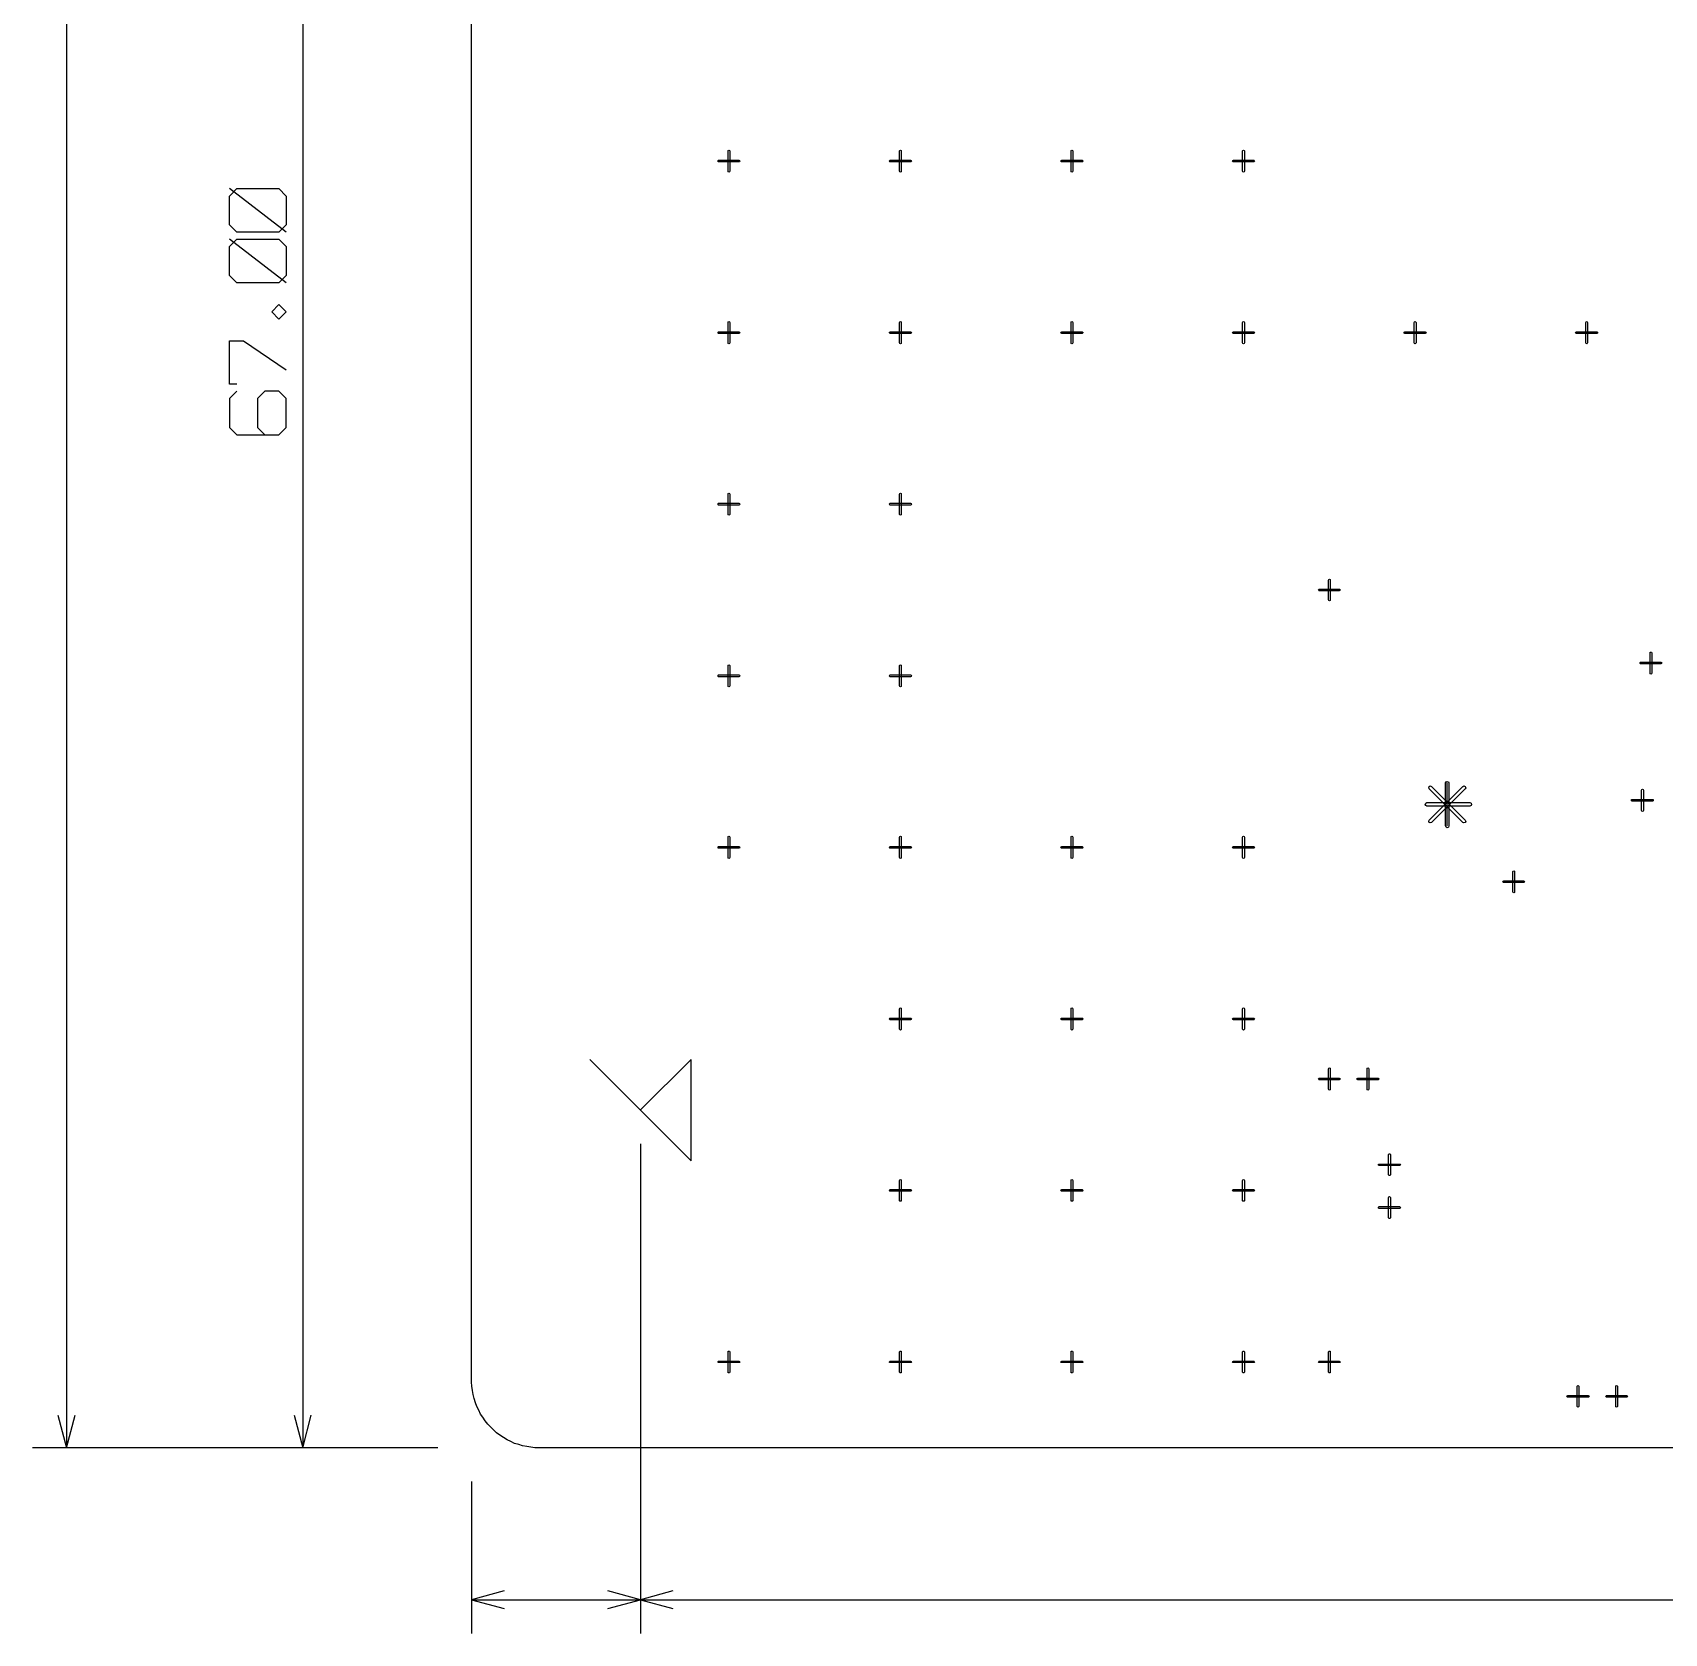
# Model space of a CAD drawing. Extents: x -658 to 530, y -320 to 521.
# Drawn here: x -36.8 to 99.9, y -15.6 to 118.6 of the extents above; entities that cross this region are included whole.
import ezdxf

# ---------------------------------------------------------------- set-up
doc = ezdxf.new("R2010")
doc.units = 0
doc.layers.add('1', color=1, linetype='CONTINUOUS')

msp = doc.modelspace()

# ---------------------------------------------------------------- linework, layer by layer
at = {"layer": '1'}
for p, q in [((-33.95, 410.25), (-33.95, 0)), ((-14.15, 189.55), (-14.15, 0)), ((0, 5.65), (0, 189.55)), ((21.5, 108.7), (21.55, 108.73)), ((21.5, 108.65), (21.5, 108.7)), ((21.5, 106.95), (21.5, 108.65)), ((21.55, 108.73), (21.6, 108.7)), ((21.6, 108.7), (21.63, 108.65)), ((21.63, 108.65), (21.63, 106.95)), ((35.85, 108.65), (35.88, 108.7)), ((35.85, 106.95), (35.85, 108.65)), ((35.88, 108.7), (35.93, 108.73)), ((35.93, 108.73), (35.98, 108.7)), ((35.98, 108.7), (36, 108.65)), ((36, 108.65), (36, 106.95)), ((50.23, 108.65), (50.25, 108.7)), ((50.23, 106.95), (50.23, 108.65)), ((50.25, 108.7), (50.3, 108.73)), ((50.3, 108.73), (50.35, 108.7)), ((50.35, 108.7), (50.38, 108.65)), ((50.38, 108.65), (50.38, 106.95)), ((64.6, 108.65), (64.63, 108.7)), ((64.6, 106.95), (64.6, 108.65)), ((64.63, 108.7), (64.68, 108.73)), ((64.68, 108.73), (64.73, 108.7)), ((64.73, 108.7), (64.75, 108.65)), ((64.75, 108.65), (64.75, 106.95)), ((20.65, 107.85), (20.7, 107.88)), ((20.65, 107.8), (20.65, 107.85)), ((20.65, 107.75), (20.65, 107.8)), ((20.7, 107.73), (20.65, 107.75)), ((20.7, 107.88), (22.4, 107.88)), ((22.4, 107.73), (20.7, 107.73)), ((21.5, 106.9), (21.5, 106.95)), ((21.55, 106.88), (21.5, 106.9)), ((21.6, 106.9), (21.55, 106.88)), ((21.63, 106.95), (21.6, 106.9)), ((22.4, 107.88), (22.45, 107.85)), ((22.45, 107.75), (22.4, 107.73)), ((22.45, 107.85), (22.48, 107.8)), ((22.48, 107.8), (22.45, 107.75)), ((35, 107.8), (35.03, 107.85)), ((35.03, 107.75), (35, 107.8)), ((35.03, 107.85), (35.08, 107.88)), ((35.08, 107.73), (35.03, 107.75)), ((35.08, 107.88), (36.78, 107.88)), ((36.78, 107.73), (35.08, 107.73)), ((35.88, 106.9), (35.85, 106.95)), ((35.93, 106.88), (35.88, 106.9)), ((35.98, 106.9), (35.93, 106.88)), ((36, 106.95), (35.98, 106.9)), ((36.78, 107.88), (36.83, 107.85)), ((36.83, 107.75), (36.78, 107.73)), ((36.83, 107.85), (36.85, 107.8)), ((36.85, 107.8), (36.83, 107.75)), ((49.38, 107.8), (49.4, 107.85)), ((49.4, 107.75), (49.38, 107.8)), ((49.4, 107.85), (49.45, 107.88)), ((49.45, 107.73), (49.4, 107.75)), ((49.45, 107.88), (51.15, 107.88)), ((51.15, 107.73), (49.45, 107.73)), ((50.25, 106.9), (50.23, 106.95)), ((50.3, 106.88), (50.25, 106.9)), ((50.35, 106.9), (50.3, 106.88)), ((50.38, 106.95), (50.35, 106.9)), ((51.15, 107.88), (51.2, 107.85)), ((51.2, 107.75), (51.15, 107.73)), ((51.2, 107.85), (51.23, 107.8)), ((51.23, 107.8), (51.2, 107.75)), ((63.75, 107.8), (63.78, 107.85)), ((63.78, 107.75), (63.75, 107.8)), ((63.78, 107.85), (63.83, 107.88)), ((63.83, 107.73), (63.78, 107.75)), ((63.83, 107.88), (65.53, 107.88)), ((65.53, 107.73), (63.83, 107.73)), ((64.63, 106.9), (64.6, 106.95)), ((64.68, 106.88), (64.63, 106.9)), ((64.73, 106.9), (64.68, 106.88)), ((64.75, 106.95), (64.73, 106.9)), ((65.53, 107.88), (65.58, 107.85)), ((65.58, 107.75), (65.53, 107.73)), ((65.58, 107.85), (65.6, 107.8)), ((65.6, 107.8), (65.58, 107.75)), ((-20.28, 104.87), (-19.68, 105.5)), ((-15.55, 101.85), (-20.28, 105.5)), ((-19.68, 105.5), (-16.15, 105.5)), ((-16.15, 105.5), (-15.55, 104.87)), ((-20.28, 102.45), (-20.28, 104.87)), ((-15.55, 104.87), (-15.55, 102.45)), ((-19.68, 101.85), (-20.28, 102.45)), ((-20.28, 100.65), (-19.68, 101.25)), ((-15.55, 97.6), (-20.28, 101.25)), ((-16.15, 101.85), (-19.68, 101.85)), ((-19.68, 101.25), (-16.15, 101.25)), ((-15.55, 102.45), (-16.15, 101.85)), ((-16.15, 101.25), (-15.55, 100.65)), ((-20.28, 98.22), (-20.28, 100.65)), ((-15.55, 100.65), (-15.55, 98.22)), ((-19.68, 97.6), (-20.28, 98.22)), ((-16.15, 97.6), (-19.68, 97.6)), ((-15.55, 98.22), (-16.15, 97.6)), ((-16.75, 95.17), (-16.15, 95.8)), ((-16.15, 95.8), (-15.55, 95.17)), ((-16.15, 94.57), (-16.75, 95.17)), ((-15.55, 95.17), (-16.15, 94.57)), ((21.5, 94.33), (21.55, 94.35)), ((21.55, 94.35), (21.6, 94.33)), ((35.88, 94.33), (35.93, 94.35)), ((35.93, 94.35), (35.98, 94.33)), ((50.25, 94.33), (50.3, 94.35)), ((50.3, 94.35), (50.35, 94.33)), ((64.63, 94.33), (64.68, 94.35)), ((64.68, 94.35), (64.73, 94.33)), ((79, 94.33), (79.05, 94.35)), ((79.05, 94.35), (79.1, 94.33)), ((93.38, 94.33), (93.43, 94.35)), ((93.43, 94.35), (93.48, 94.33)), ((20.65, 93.48), (20.7, 93.5)), ((20.65, 93.43), (20.65, 93.48)), ((20.65, 93.38), (20.65, 93.43)), ((20.7, 93.35), (20.65, 93.38)), ((20.7, 93.5), (22.4, 93.5)), ((22.4, 93.35), (20.7, 93.35)), ((21.5, 94.28), (21.5, 94.33)), ((21.5, 92.58), (21.5, 94.28)), ((21.6, 94.33), (21.63, 94.28)), ((21.63, 94.28), (21.63, 92.58)), ((22.4, 93.5), (22.45, 93.48)), ((22.45, 93.38), (22.4, 93.35)), ((22.45, 93.48), (22.48, 93.43)), ((22.48, 93.43), (22.45, 93.38)), ((35, 93.43), (35.03, 93.48)), ((35.03, 93.38), (35, 93.43)), ((35.03, 93.48), (35.08, 93.5)), ((35.08, 93.35), (35.03, 93.38)), ((35.08, 93.5), (36.78, 93.5)), ((36.78, 93.35), (35.08, 93.35)), ((35.85, 94.28), (35.88, 94.33)), ((35.85, 92.58), (35.85, 94.28)), ((35.98, 94.33), (36, 94.28)), ((36, 94.28), (36, 92.58)), ((36.78, 93.5), (36.83, 93.48)), ((36.83, 93.38), (36.78, 93.35)), ((36.83, 93.48), (36.85, 93.43)), ((36.85, 93.43), (36.83, 93.38)), ((49.38, 93.43), (49.4, 93.48)), ((49.4, 93.38), (49.38, 93.43)), ((49.4, 93.48), (49.45, 93.5)), ((49.45, 93.35), (49.4, 93.38)), ((49.45, 93.5), (51.15, 93.5)), ((51.15, 93.35), (49.45, 93.35)), ((50.23, 94.28), (50.25, 94.33)), ((50.23, 92.58), (50.23, 94.28)), ((50.35, 94.33), (50.38, 94.28)), ((50.38, 94.28), (50.38, 92.58)), ((51.15, 93.5), (51.2, 93.48)), ((51.2, 93.38), (51.15, 93.35)), ((51.2, 93.48), (51.23, 93.43)), ((51.23, 93.43), (51.2, 93.38)), ((63.75, 93.43), (63.78, 93.48)), ((63.78, 93.38), (63.75, 93.43)), ((63.78, 93.48), (63.83, 93.5)), ((63.83, 93.35), (63.78, 93.38)), ((63.83, 93.5), (65.53, 93.5)), ((65.53, 93.35), (63.83, 93.35)), ((64.6, 94.28), (64.63, 94.33)), ((64.6, 92.58), (64.6, 94.28)), ((64.73, 94.33), (64.75, 94.28)), ((64.75, 94.28), (64.75, 92.58)), ((65.53, 93.5), (65.58, 93.48)), ((65.58, 93.38), (65.53, 93.35)), ((65.58, 93.48), (65.6, 93.43)), ((65.6, 93.43), (65.58, 93.38)), ((78.13, 93.43), (78.15, 93.48)), ((78.15, 93.38), (78.13, 93.43)), ((78.15, 93.48), (78.2, 93.5)), ((78.2, 93.35), (78.15, 93.38)), ((78.2, 93.5), (79.9, 93.5)), ((79.9, 93.35), (78.2, 93.35)), ((78.98, 94.28), (79, 94.33)), ((78.98, 92.58), (78.98, 94.28)), ((79.1, 94.33), (79.13, 94.28)), ((79.13, 94.28), (79.13, 92.58)), ((79.9, 93.5), (79.95, 93.48)), ((79.95, 93.38), (79.9, 93.35)), ((79.95, 93.48), (79.98, 93.43)), ((79.98, 93.43), (79.95, 93.38)), ((92.5, 93.43), (92.53, 93.48)), ((92.53, 93.38), (92.5, 93.43)), ((92.53, 93.48), (92.58, 93.5)), ((92.58, 93.35), (92.53, 93.38)), ((92.58, 93.5), (94.28, 93.5)), ((94.28, 93.35), (92.58, 93.35)), ((93.35, 94.28), (93.38, 94.33)), ((93.35, 92.58), (93.35, 94.28)), ((93.48, 94.33), (93.5, 94.28)), ((93.5, 94.28), (93.5, 92.58)), ((94.28, 93.5), (94.33, 93.48)), ((94.33, 93.38), (94.28, 93.35)), ((94.33, 93.48), (94.35, 93.43)), ((94.35, 93.43), (94.33, 93.38)), ((-20.28, 89.12), (-20.28, 92.75)), ((-20.28, 92.75), (-19.1, 92.75)), ((-19.1, 92.75), (-15.55, 90.32)), ((21.5, 92.53), (21.5, 92.58)), ((21.55, 92.5), (21.5, 92.53)), ((21.6, 92.53), (21.55, 92.5)), ((21.63, 92.58), (21.6, 92.53)), ((35.88, 92.53), (35.85, 92.58)), ((35.93, 92.5), (35.88, 92.53)), ((35.98, 92.53), (35.93, 92.5)), ((36, 92.58), (35.98, 92.53)), ((50.25, 92.53), (50.23, 92.58)), ((50.3, 92.5), (50.25, 92.53)), ((50.35, 92.53), (50.3, 92.5)), ((50.38, 92.58), (50.35, 92.53)), ((64.63, 92.53), (64.6, 92.58)), ((64.68, 92.5), (64.63, 92.53)), ((64.73, 92.53), (64.68, 92.5)), ((64.75, 92.58), (64.73, 92.53)), ((79, 92.53), (78.98, 92.58)), ((79.05, 92.5), (79, 92.53)), ((79.1, 92.53), (79.05, 92.5)), ((79.13, 92.58), (79.1, 92.53)), ((93.38, 92.53), (93.35, 92.58)), ((93.43, 92.5), (93.38, 92.53)), ((93.48, 92.53), (93.43, 92.5)), ((93.5, 92.58), (93.48, 92.53)), ((-19.68, 89.12), (-20.28, 89.12)), ((-19.68, 88.52), (-20.28, 87.9)), ((-20.28, 87.9), (-20.28, 85.47)), ((-17.33, 88.52), (-17.93, 87.9)), ((-17.93, 87.9), (-17.93, 85.47)), ((-16.15, 88.52), (-17.33, 88.52)), ((-15.55, 87.9), (-16.15, 88.52)), ((-15.55, 85.47), (-15.55, 87.9)), ((-20.28, 85.47), (-19.68, 84.87)), ((-19.68, 84.87), (-16.15, 84.87)), ((-17.93, 85.47), (-17.33, 84.87)), ((-16.15, 84.87), (-15.55, 85.47)), ((21.5, 79.95), (21.55, 79.98)), ((21.5, 79.9), (21.5, 79.95)), ((21.5, 78.2), (21.5, 79.9)), ((21.55, 79.98), (21.6, 79.95)), ((21.6, 79.95), (21.63, 79.9)), ((21.63, 79.9), (21.63, 78.2)), ((35.85, 79.9), (35.88, 79.95)), ((35.85, 78.2), (35.85, 79.9)), ((35.88, 79.95), (35.93, 79.98)), ((35.93, 79.98), (35.98, 79.95)), ((35.98, 79.95), (36, 79.9)), ((36, 79.9), (36, 78.2)), ((20.65, 79.1), (20.7, 79.13)), ((20.65, 79.05), (20.65, 79.1)), ((20.65, 79), (20.65, 79.05)), ((20.7, 78.98), (20.65, 79)), ((20.7, 79.13), (22.4, 79.13)), ((22.4, 78.98), (20.7, 78.98)), ((21.5, 78.15), (21.5, 78.2)), ((21.55, 78.13), (21.5, 78.15)), ((21.6, 78.15), (21.55, 78.13)), ((21.63, 78.2), (21.6, 78.15)), ((22.4, 79.13), (22.45, 79.1)), ((22.45, 79), (22.4, 78.98)), ((22.45, 79.1), (22.48, 79.05)), ((22.48, 79.05), (22.45, 79)), ((35, 79.05), (35.03, 79.1)), ((35.03, 79), (35, 79.05)), ((35.03, 79.1), (35.08, 79.13)), ((35.08, 78.98), (35.03, 79)), ((35.08, 79.13), (36.78, 79.13)), ((36.78, 78.98), (35.08, 78.98)), ((35.88, 78.15), (35.85, 78.2)), ((35.93, 78.13), (35.88, 78.15)), ((35.98, 78.15), (35.93, 78.13)), ((36, 78.2), (35.98, 78.15)), ((36.78, 79.13), (36.83, 79.1)), ((36.83, 79), (36.78, 78.98)), ((36.83, 79.1), (36.85, 79.05)), ((36.85, 79.05), (36.83, 79)), ((71.8, 72.7), (71.83, 72.75)), ((71.8, 71.03), (71.8, 72.7)), ((71.83, 72.75), (71.88, 72.78)), ((71.88, 72.78), (71.93, 72.75)), ((71.93, 72.75), (71.93, 72.7)), ((71.93, 72.7), (71.93, 71.03)), ((70.95, 71.88), (70.98, 71.93)), ((70.98, 71.83), (70.95, 71.88)), ((70.98, 71.93), (71.03, 71.93)), ((71.03, 71.8), (70.98, 71.83)), ((71.03, 71.93), (72.7, 71.93)), ((72.7, 71.8), (71.03, 71.8)), ((72.7, 71.93), (72.75, 71.93)), ((72.75, 71.83), (72.7, 71.8)), ((72.75, 71.93), (72.78, 71.88)), ((72.78, 71.88), (72.75, 71.83)), ((71.83, 70.98), (71.8, 71.03)), ((71.88, 70.95), (71.83, 70.98)), ((71.93, 70.98), (71.88, 70.95)), ((71.93, 71.03), (71.93, 70.98)), ((97.9, 65.8), (97.95, 65.82)), ((97.9, 65.75), (97.9, 65.8)), ((97.9, 65.7), (97.9, 65.75)), ((97.95, 65.67), (97.9, 65.7)), ((97.95, 65.82), (99.65, 65.82)), ((99.65, 65.67), (97.95, 65.67)), ((98.75, 66.65), (98.8, 66.67)), ((98.75, 66.6), (98.75, 66.65)), ((98.75, 64.9), (98.75, 66.6)), ((98.8, 66.67), (98.85, 66.65)), ((98.85, 66.65), (98.88, 66.6)), ((98.88, 66.6), (98.88, 64.9)), ((99.65, 65.82), (99.7, 65.8)), ((99.7, 65.7), (99.65, 65.67)), ((99.7, 65.8), (99.73, 65.75)), ((99.73, 65.75), (99.7, 65.7)), ((20.65, 64.73), (20.7, 64.75)), ((20.65, 64.68), (20.65, 64.73)), ((20.65, 64.63), (20.65, 64.68)), ((20.7, 64.6), (20.65, 64.63)), ((20.7, 64.75), (22.4, 64.75)), ((22.4, 64.6), (20.7, 64.6)), ((21.5, 65.58), (21.55, 65.6)), ((21.5, 65.53), (21.5, 65.58)), ((21.5, 63.83), (21.5, 65.53)), ((21.55, 65.6), (21.6, 65.58)), ((21.6, 65.58), (21.63, 65.53)), ((21.63, 65.53), (21.63, 63.83)), ((22.4, 64.75), (22.45, 64.73)), ((22.45, 64.63), (22.4, 64.6)), ((22.45, 64.73), (22.48, 64.68)), ((22.48, 64.68), (22.45, 64.63)), ((35, 64.68), (35.03, 64.73)), ((35.03, 64.63), (35, 64.68)), ((35.03, 64.73), (35.08, 64.75)), ((35.08, 64.6), (35.03, 64.63)), ((35.08, 64.75), (36.78, 64.75)), ((36.78, 64.6), (35.08, 64.6)), ((35.85, 65.53), (35.88, 65.58)), ((35.85, 63.83), (35.85, 65.53)), ((35.88, 65.58), (35.93, 65.6)), ((35.93, 65.6), (35.98, 65.58)), ((35.98, 65.58), (36, 65.53)), ((36, 65.53), (36, 63.83)), ((36.78, 64.75), (36.83, 64.73)), ((36.83, 64.63), (36.78, 64.6)), ((36.83, 64.73), (36.85, 64.68)), ((36.85, 64.68), (36.83, 64.63)), ((98.75, 64.85), (98.75, 64.9)), ((98.8, 64.82), (98.75, 64.85)), ((98.85, 64.85), (98.8, 64.82)), ((98.88, 64.9), (98.85, 64.85)), ((21.5, 63.78), (21.5, 63.83)), ((21.55, 63.75), (21.5, 63.78)), ((21.6, 63.78), (21.55, 63.75)), ((21.63, 63.83), (21.6, 63.78)), ((35.88, 63.78), (35.85, 63.83)), ((35.93, 63.75), (35.88, 63.78)), ((35.98, 63.78), (35.93, 63.75)), ((36, 63.83), (35.98, 63.78)), ((80.2, 55.3), (80.23, 55.4)), ((80.23, 55.2), (80.2, 55.3)), ((80.23, 55.4), (80.33, 55.45)), ((80.23, 52.58), (83.05, 55.4)), ((83.05, 52.38), (80.23, 55.2)), ((80.33, 55.45), (80.43, 55.4)), ((80.43, 55.4), (83.25, 52.58)), ((83.25, 55.2), (80.43, 52.38)), ((81.6, 55.7), (81.65, 55.8)), ((81.6, 52.1), (81.6, 55.7)), ((81.65, 55.8), (81.75, 55.83)), ((81.75, 55.83), (81.85, 55.8)), ((81.75, 52.1), (81.75, 55.7)), ((81.75, 52.1), (81.75, 55.7)), ((81.75, 52.1), (81.75, 55.7)), ((81.85, 55.8), (81.88, 55.7)), ((81.88, 55.7), (81.88, 52.1)), ((83.05, 55.4), (83.15, 55.45)), ((83.15, 55.45), (83.25, 55.4)), ((83.25, 55.4), (83.3, 55.3)), ((83.3, 55.3), (83.25, 55.2)), ((98.03, 55.1), (98.05, 55.15)), ((98.03, 53.4), (98.03, 55.1)), ((98.05, 55.15), (98.1, 55.17)), ((98.1, 55.17), (98.15, 55.15)), ((98.15, 55.15), (98.18, 55.1)), ((98.18, 55.1), (98.18, 53.4)), ((79.9, 53.9), (79.95, 54)), ((79.95, 53.8), (79.9, 53.9)), ((79.95, 54), (80.05, 54.05)), ((80.05, 53.75), (79.95, 53.8)), ((80.05, 54.05), (83.65, 54.05)), ((83.65, 53.75), (80.05, 53.75)), ((83.65, 54.05), (83.75, 54)), ((83.75, 53.8), (83.65, 53.75)), ((83.75, 54), (83.78, 53.9)), ((83.78, 53.9), (83.75, 53.8)), ((97.18, 54.25), (97.2, 54.3)), ((97.2, 54.2), (97.18, 54.25)), ((97.2, 54.3), (97.25, 54.32)), ((97.25, 54.17), (97.2, 54.2)), ((97.25, 54.32), (98.95, 54.32)), ((98.95, 54.17), (97.25, 54.17)), ((98.05, 53.35), (98.03, 53.4)), ((98.1, 53.32), (98.05, 53.35)), ((98.15, 53.35), (98.1, 53.32)), ((98.18, 53.4), (98.15, 53.35)), ((98.95, 54.32), (99, 54.3)), ((99, 54.2), (98.95, 54.17)), ((99, 54.3), (99, 54.25)), ((99, 54.25), (99, 54.2)), ((80.2, 52.48), (80.23, 52.58)), ((80.23, 52.38), (80.2, 52.48)), ((80.33, 52.35), (80.23, 52.38)), ((80.43, 52.38), (80.33, 52.35)), ((81.65, 52), (81.6, 52.1)), ((81.75, 51.95), (81.65, 52)), ((81.85, 52), (81.75, 51.95)), ((81.88, 52.1), (81.85, 52)), ((83.15, 52.35), (83.05, 52.38)), ((83.25, 52.38), (83.15, 52.35)), ((83.25, 52.58), (83.3, 52.48)), ((83.3, 52.48), (83.25, 52.38)), ((21.5, 51.2), (21.55, 51.23)), ((21.5, 51.15), (21.5, 51.2)), ((21.5, 49.45), (21.5, 51.15)), ((21.55, 51.23), (21.6, 51.2)), ((21.6, 51.2), (21.63, 51.15)), ((21.63, 51.15), (21.63, 49.45)), ((35.85, 51.15), (35.88, 51.2)), ((35.85, 49.45), (35.85, 51.15)), ((35.88, 51.2), (35.93, 51.23)), ((35.93, 51.23), (35.98, 51.2)), ((35.98, 51.2), (36, 51.15)), ((36, 51.15), (36, 49.45)), ((50.23, 51.15), (50.25, 51.2)), ((50.23, 49.45), (50.23, 51.15)), ((50.25, 51.2), (50.3, 51.23)), ((50.3, 51.23), (50.35, 51.2)), ((50.35, 51.2), (50.38, 51.15)), ((50.38, 51.15), (50.38, 49.45)), ((64.6, 51.15), (64.63, 51.2)), ((64.6, 49.45), (64.6, 51.15)), ((64.63, 51.2), (64.68, 51.23)), ((64.68, 51.23), (64.73, 51.2)), ((64.73, 51.2), (64.75, 51.15)), ((64.75, 51.15), (64.75, 49.45)), ((20.65, 50.35), (20.7, 50.38)), ((20.65, 50.3), (20.65, 50.35)), ((20.65, 50.25), (20.65, 50.3)), ((20.7, 50.23), (20.65, 50.25)), ((20.7, 50.38), (22.4, 50.38)), ((22.4, 50.23), (20.7, 50.23)), ((21.5, 49.4), (21.5, 49.45)), ((21.55, 49.38), (21.5, 49.4)), ((21.6, 49.4), (21.55, 49.38)), ((21.63, 49.45), (21.6, 49.4)), ((22.4, 50.38), (22.45, 50.35)), ((22.45, 50.25), (22.4, 50.23)), ((22.45, 50.35), (22.48, 50.3)), ((22.48, 50.3), (22.45, 50.25)), ((35, 50.3), (35.03, 50.35)), ((35.03, 50.25), (35, 50.3)), ((35.03, 50.35), (35.08, 50.38)), ((35.08, 50.23), (35.03, 50.25)), ((35.08, 50.38), (36.78, 50.38)), ((36.78, 50.23), (35.08, 50.23)), ((35.88, 49.4), (35.85, 49.45)), ((35.93, 49.38), (35.88, 49.4)), ((35.98, 49.4), (35.93, 49.38)), ((36, 49.45), (35.98, 49.4)), ((36.78, 50.38), (36.83, 50.35)), ((36.83, 50.25), (36.78, 50.23)), ((36.83, 50.35), (36.85, 50.3)), ((36.85, 50.3), (36.83, 50.25)), ((49.38, 50.3), (49.4, 50.35)), ((49.4, 50.25), (49.38, 50.3)), ((49.4, 50.35), (49.45, 50.38)), ((49.45, 50.23), (49.4, 50.25)), ((49.45, 50.38), (51.15, 50.38)), ((51.15, 50.23), (49.45, 50.23)), ((50.25, 49.4), (50.23, 49.45)), ((50.3, 49.38), (50.25, 49.4)), ((50.35, 49.4), (50.3, 49.38)), ((50.38, 49.45), (50.35, 49.4)), ((51.15, 50.38), (51.2, 50.35)), ((51.2, 50.25), (51.15, 50.23)), ((51.2, 50.35), (51.23, 50.3)), ((51.23, 50.3), (51.2, 50.25)), ((63.75, 50.3), (63.78, 50.35)), ((63.78, 50.25), (63.75, 50.3)), ((63.78, 50.35), (63.83, 50.38)), ((63.83, 50.23), (63.78, 50.25)), ((63.83, 50.38), (65.53, 50.38)), ((65.53, 50.23), (63.83, 50.23)), ((64.63, 49.4), (64.6, 49.45)), ((64.68, 49.38), (64.63, 49.4)), ((64.73, 49.4), (64.68, 49.38)), ((64.75, 49.45), (64.73, 49.4)), ((65.53, 50.38), (65.58, 50.35)), ((65.58, 50.25), (65.53, 50.23)), ((65.58, 50.35), (65.6, 50.3)), ((65.6, 50.3), (65.58, 50.25)), ((87.25, 48.27), (87.28, 48.32)), ((87.25, 46.57), (87.25, 48.27)), ((87.28, 48.32), (87.33, 48.35)), ((87.33, 48.35), (87.38, 48.32)), ((87.38, 48.32), (87.38, 48.27)), ((87.38, 48.27), (87.38, 46.57)), ((86.4, 47.42), (86.43, 47.47)), ((86.43, 47.37), (86.4, 47.42)), ((86.43, 47.47), (86.48, 47.5)), ((86.48, 47.35), (86.43, 47.37)), ((86.48, 47.5), (88.15, 47.5)), ((88.15, 47.35), (86.48, 47.35)), ((87.28, 46.52), (87.25, 46.57)), ((87.33, 46.5), (87.28, 46.52)), ((87.38, 46.52), (87.33, 46.5)), ((87.38, 46.57), (87.38, 46.52)), ((88.15, 47.5), (88.2, 47.47)), ((88.2, 47.37), (88.15, 47.35)), ((88.2, 47.47), (88.23, 47.42)), ((88.23, 47.42), (88.2, 47.37)), ((35, 35.93), (35.03, 35.98)), ((35.03, 35.88), (35, 35.93)), ((35.03, 35.98), (35.08, 36)), ((35.08, 35.85), (35.03, 35.88)), ((35.08, 36), (36.78, 36)), ((36.78, 35.85), (35.08, 35.85)), ((35.85, 36.78), (35.88, 36.83)), ((35.85, 35.08), (35.85, 36.78)), ((35.88, 36.83), (35.93, 36.85)), ((35.93, 36.85), (35.98, 36.83)), ((35.98, 36.83), (36, 36.78)), ((36, 36.78), (36, 35.08)), ((36.78, 36), (36.83, 35.98)), ((36.83, 35.88), (36.78, 35.85)), ((36.83, 35.98), (36.85, 35.93)), ((36.85, 35.93), (36.83, 35.88)), ((49.38, 35.93), (49.4, 35.98)), ((49.4, 35.88), (49.38, 35.93)), ((49.4, 35.98), (49.45, 36)), ((49.45, 35.85), (49.4, 35.88)), ((49.45, 36), (51.15, 36)), ((51.15, 35.85), (49.45, 35.85)), ((50.23, 36.78), (50.25, 36.83)), ((50.23, 35.08), (50.23, 36.78)), ((50.25, 36.83), (50.3, 36.85)), ((50.3, 36.85), (50.35, 36.83)), ((50.35, 36.83), (50.38, 36.78)), ((50.38, 36.78), (50.38, 35.08)), ((51.15, 36), (51.2, 35.98)), ((51.2, 35.88), (51.15, 35.85)), ((51.2, 35.98), (51.23, 35.93)), ((51.23, 35.93), (51.2, 35.88)), ((63.75, 35.93), (63.78, 35.98)), ((63.78, 35.88), (63.75, 35.93)), ((63.78, 35.98), (63.83, 36)), ((63.83, 35.85), (63.78, 35.88)), ((63.83, 36), (65.53, 36)), ((65.53, 35.85), (63.83, 35.85)), ((64.6, 36.78), (64.63, 36.83)), ((64.6, 35.08), (64.6, 36.78)), ((64.63, 36.83), (64.68, 36.85)), ((64.68, 36.85), (64.73, 36.83)), ((64.73, 36.83), (64.75, 36.78)), ((64.75, 36.78), (64.75, 35.08)), ((65.53, 36), (65.58, 35.98)), ((65.58, 35.88), (65.53, 35.85)), ((65.58, 35.98), (65.6, 35.93)), ((65.6, 35.93), (65.58, 35.88)), ((35.88, 35.03), (35.85, 35.08)), ((35.93, 35), (35.88, 35.03)), ((35.98, 35.03), (35.93, 35)), ((36, 35.08), (35.98, 35.03)), ((50.25, 35.03), (50.23, 35.08)), ((50.3, 35), (50.25, 35.03)), ((50.35, 35.03), (50.3, 35)), ((50.38, 35.08), (50.35, 35.03)), ((64.63, 35.03), (64.6, 35.08)), ((64.68, 35), (64.63, 35.03)), ((64.73, 35.03), (64.68, 35)), ((64.75, 35.08), (64.73, 35.03)), ((9.9, 32.53), (18.4, 24.05)), ((18.4, 32.53), (14.15, 28.3)), ((18.4, 24.05), (18.4, 32.53)), ((71.8, 31.75), (71.83, 31.8)), ((71.8, 30.05), (71.8, 31.75)), ((71.83, 31.8), (71.88, 31.82)), ((71.88, 31.82), (71.93, 31.8)), ((71.93, 31.8), (71.93, 31.75)), ((71.93, 31.75), (71.93, 30.05)), ((75.03, 31.75), (75.05, 31.8)), ((75.03, 30.05), (75.03, 31.75)), ((75.05, 31.8), (75.1, 31.82)), ((75.1, 31.82), (75.15, 31.8)), ((75.15, 31.8), (75.18, 31.75)), ((75.18, 31.75), (75.18, 30.05)), ((70.95, 30.9), (70.98, 30.95)), ((70.98, 30.85), (70.95, 30.9)), ((70.98, 30.95), (71.03, 30.97)), ((71.03, 30.82), (70.98, 30.85)), ((71.03, 30.97), (72.7, 30.97)), ((72.7, 30.82), (71.03, 30.82)), ((72.7, 30.97), (72.75, 30.95)), ((72.75, 30.85), (72.7, 30.82)), ((72.75, 30.95), (72.78, 30.9)), ((72.78, 30.9), (72.75, 30.85)), ((74.18, 30.9), (74.2, 30.95)), ((74.2, 30.85), (74.18, 30.9)), ((74.2, 30.95), (74.25, 30.97)), ((74.25, 30.82), (74.2, 30.85)), ((74.25, 30.97), (75.95, 30.97)), ((75.95, 30.82), (74.25, 30.82)), ((75.95, 30.97), (76, 30.95)), ((76, 30.85), (75.95, 30.82)), ((76, 30.95), (76.03, 30.9)), ((76.03, 30.9), (76, 30.85)), ((71.83, 30), (71.8, 30.05)), ((71.88, 29.97), (71.83, 30)), ((71.93, 30), (71.88, 29.97)), ((71.93, 30.05), (71.93, 30)), ((75.05, 30), (75.03, 30.05)), ((75.1, 29.97), (75.05, 30)), ((75.15, 30), (75.1, 29.97)), ((75.18, 30.05), (75.15, 30)), ((14.15, 25.47), (14.15, -15.55)), ((14.15, 25.47), (14.15, -15.55)), ((76.83, 24.57), (76.85, 24.62)), ((76.85, 24.62), (76.9, 24.62)), ((76.9, 24.62), (76.95, 24.62)), ((76.95, 24.62), (76.98, 24.57)), ((75.98, 23.72), (76, 23.77)), ((76, 23.67), (75.98, 23.72)), ((76, 23.77), (76.05, 23.77)), ((76.05, 23.65), (76, 23.67)), ((76.05, 23.77), (77.75, 23.77)), ((77.75, 23.65), (76.05, 23.65)), ((76.83, 22.87), (76.83, 24.57)), ((76.98, 24.57), (76.98, 22.87)), ((77.75, 23.77), (77.8, 23.77)), ((77.8, 23.67), (77.75, 23.65)), ((77.8, 23.77), (77.83, 23.72)), ((77.83, 23.72), (77.8, 23.67)), ((35.85, 22.4), (35.88, 22.45)), ((35.85, 20.7), (35.85, 22.4)), ((35.88, 22.45), (35.93, 22.48)), ((35.93, 22.48), (35.98, 22.45)), ((35.98, 22.45), (36, 22.4)), ((36, 22.4), (36, 20.7)), ((50.23, 22.4), (50.25, 22.45)), ((50.23, 20.7), (50.23, 22.4)), ((50.25, 22.45), (50.3, 22.48)), ((50.3, 22.48), (50.35, 22.45)), ((50.35, 22.45), (50.38, 22.4)), ((50.38, 22.4), (50.38, 20.7)), ((64.6, 22.4), (64.63, 22.45)), ((64.6, 20.7), (64.6, 22.4)), ((64.63, 22.45), (64.68, 22.48)), ((64.68, 22.48), (64.73, 22.45)), ((64.73, 22.45), (64.75, 22.4)), ((64.75, 22.4), (64.75, 20.7)), ((76.85, 22.82), (76.83, 22.87)), ((76.9, 22.8), (76.85, 22.82)), ((76.95, 22.82), (76.9, 22.8)), ((76.98, 22.87), (76.95, 22.82)), ((35, 21.55), (35.03, 21.6)), ((35.03, 21.5), (35, 21.55)), ((35.03, 21.6), (35.08, 21.63)), ((35.08, 21.5), (35.03, 21.5)), ((35.08, 21.63), (36.78, 21.63)), ((36.78, 21.5), (35.08, 21.5)), ((35.88, 20.65), (35.85, 20.7)), ((35.93, 20.65), (35.88, 20.65)), ((35.98, 20.65), (35.93, 20.65)), ((36, 20.7), (35.98, 20.65)), ((36.78, 21.63), (36.83, 21.6)), ((36.83, 21.5), (36.78, 21.5)), ((36.83, 21.6), (36.85, 21.55)), ((36.85, 21.55), (36.83, 21.5)), ((49.38, 21.55), (49.4, 21.6)), ((49.4, 21.5), (49.38, 21.55)), ((49.4, 21.6), (49.45, 21.63)), ((49.45, 21.5), (49.4, 21.5)), ((49.45, 21.63), (51.15, 21.63)), ((51.15, 21.5), (49.45, 21.5)), ((50.25, 20.65), (50.23, 20.7)), ((50.3, 20.65), (50.25, 20.65)), ((50.35, 20.65), (50.3, 20.65)), ((50.38, 20.7), (50.35, 20.65)), ((51.15, 21.63), (51.2, 21.6)), ((51.2, 21.5), (51.15, 21.5)), ((51.2, 21.6), (51.23, 21.55)), ((51.23, 21.55), (51.2, 21.5)), ((63.75, 21.55), (63.78, 21.6)), ((63.78, 21.5), (63.75, 21.55)), ((63.78, 21.6), (63.83, 21.63)), ((63.83, 21.5), (63.78, 21.5)), ((63.83, 21.63), (65.53, 21.63)), ((65.53, 21.5), (63.83, 21.5)), ((64.63, 20.65), (64.6, 20.7)), ((64.68, 20.65), (64.63, 20.65)), ((64.73, 20.65), (64.68, 20.65)), ((64.75, 20.7), (64.73, 20.65)), ((65.53, 21.63), (65.58, 21.6)), ((65.58, 21.5), (65.53, 21.5)), ((65.58, 21.6), (65.6, 21.55)), ((65.6, 21.55), (65.58, 21.5)), ((76.83, 20.97), (76.85, 21.02)), ((76.83, 19.27), (76.83, 20.97)), ((76.85, 21.02), (76.9, 21.05)), ((76.9, 21.05), (76.95, 21.02)), ((76.95, 21.02), (76.98, 20.97)), ((76.98, 20.97), (76.98, 19.27)), ((75.98, 20.12), (76, 20.17)), ((76, 20.07), (75.98, 20.12)), ((76, 20.17), (76.05, 20.2)), ((76.05, 20.05), (76, 20.07)), ((76.05, 20.2), (77.75, 20.2)), ((77.75, 20.05), (76.05, 20.05)), ((76.85, 19.22), (76.83, 19.27)), ((76.9, 19.2), (76.85, 19.22)), ((76.95, 19.22), (76.9, 19.2)), ((76.98, 19.27), (76.95, 19.22)), ((77.75, 20.2), (77.8, 20.17)), ((77.8, 20.07), (77.75, 20.05)), ((77.8, 20.17), (77.83, 20.12)), ((77.83, 20.12), (77.8, 20.07)), ((20.65, 7.23), (20.7, 7.25)), ((20.65, 7.18), (20.65, 7.23)), ((20.65, 7.13), (20.65, 7.18)), ((20.7, 7.13), (20.65, 7.13)), ((20.7, 7.25), (22.4, 7.25)), ((22.4, 7.13), (20.7, 7.13)), ((21.5, 8.08), (21.55, 8.1)), ((21.5, 8.03), (21.5, 8.08)), ((21.5, 6.33), (21.5, 8.03)), ((21.55, 8.1), (21.6, 8.08)), ((21.6, 8.08), (21.63, 8.03)), ((21.63, 8.03), (21.63, 6.33)), ((22.4, 7.25), (22.45, 7.23)), ((22.45, 7.13), (22.4, 7.13)), ((22.45, 7.23), (22.48, 7.18)), ((22.48, 7.18), (22.45, 7.13)), ((35, 7.18), (35.03, 7.23)), ((35.03, 7.13), (35, 7.18)), ((35.03, 7.23), (35.08, 7.25)), ((35.08, 7.13), (35.03, 7.13)), ((35.08, 7.25), (36.78, 7.25)), ((36.78, 7.13), (35.08, 7.13)), ((35.85, 8.03), (35.88, 8.08)), ((35.85, 6.33), (35.85, 8.03)), ((35.88, 8.08), (35.93, 8.1)), ((35.93, 8.1), (35.98, 8.08)), ((35.98, 8.08), (36, 8.03)), ((36, 8.03), (36, 6.33)), ((36.78, 7.25), (36.83, 7.23)), ((36.83, 7.13), (36.78, 7.13)), ((36.83, 7.23), (36.85, 7.18)), ((36.85, 7.18), (36.83, 7.13)), ((49.38, 7.18), (49.4, 7.23)), ((49.4, 7.13), (49.38, 7.18)), ((49.4, 7.23), (49.45, 7.25)), ((49.45, 7.13), (49.4, 7.13)), ((49.45, 7.25), (51.15, 7.25)), ((51.15, 7.13), (49.45, 7.13)), ((50.23, 8.03), (50.25, 8.08)), ((50.23, 6.33), (50.23, 8.03)), ((50.25, 8.08), (50.3, 8.1)), ((50.3, 8.1), (50.35, 8.08)), ((50.35, 8.08), (50.38, 8.03)), ((50.38, 8.03), (50.38, 6.33)), ((51.15, 7.25), (51.2, 7.23)), ((51.2, 7.13), (51.15, 7.13)), ((51.2, 7.23), (51.23, 7.18)), ((51.23, 7.18), (51.2, 7.13)), ((63.75, 7.18), (63.78, 7.23)), ((63.78, 7.13), (63.75, 7.18)), ((63.78, 7.23), (63.83, 7.25)), ((63.83, 7.13), (63.78, 7.13)), ((63.83, 7.25), (65.53, 7.25)), ((65.53, 7.13), (63.83, 7.13)), ((64.6, 8.03), (64.63, 8.08)), ((64.6, 6.33), (64.6, 8.03)), ((64.63, 8.08), (64.68, 8.1)), ((64.68, 8.1), (64.73, 8.08)), ((64.73, 8.08), (64.75, 8.03)), ((64.75, 8.03), (64.75, 6.33)), ((65.53, 7.25), (65.58, 7.23)), ((65.58, 7.13), (65.53, 7.13)), ((65.58, 7.23), (65.6, 7.18)), ((65.6, 7.18), (65.58, 7.13)), ((70.95, 7.18), (70.98, 7.23)), ((70.98, 7.13), (70.95, 7.18)), ((70.98, 7.23), (71.03, 7.25)), ((71.03, 7.13), (70.98, 7.13)), ((71.03, 7.25), (72.7, 7.25)), ((72.7, 7.13), (71.03, 7.13)), ((71.8, 8.03), (71.83, 8.08)), ((71.8, 6.33), (71.8, 8.03)), ((71.83, 8.08), (71.88, 8.1)), ((71.88, 8.1), (71.93, 8.08)), ((71.93, 8.08), (71.93, 8.03)), ((71.93, 8.03), (71.93, 6.33)), ((72.7, 7.25), (72.75, 7.23)), ((72.75, 7.13), (72.7, 7.13)), ((72.75, 7.23), (72.78, 7.18)), ((72.78, 7.18), (72.75, 7.13)), ((0, 5.5), (0, 5.65)), ((0.02, 5.15), (0, 5.5)), ((21.5, 6.28), (21.5, 6.33)), ((21.55, 6.28), (21.5, 6.28)), ((21.6, 6.28), (21.55, 6.28)), ((21.63, 6.33), (21.6, 6.28)), ((35.88, 6.28), (35.85, 6.33)), ((35.93, 6.28), (35.88, 6.28)), ((35.98, 6.28), (35.93, 6.28)), ((36, 6.33), (35.98, 6.28)), ((50.25, 6.28), (50.23, 6.33)), ((50.3, 6.28), (50.25, 6.28)), ((50.35, 6.28), (50.3, 6.28)), ((50.38, 6.33), (50.35, 6.28)), ((64.63, 6.28), (64.6, 6.33)), ((64.68, 6.28), (64.63, 6.28)), ((64.73, 6.28), (64.68, 6.28)), ((64.75, 6.33), (64.73, 6.28)), ((71.83, 6.28), (71.8, 6.33)), ((71.88, 6.28), (71.83, 6.28)), ((71.93, 6.28), (71.88, 6.28)), ((71.93, 6.33), (71.93, 6.28)), ((0.07, 4.8), (0.02, 5.15)), ((0.12, 4.45), (0.07, 4.8)), ((0.22, 4.12), (0.12, 4.45)), ((0.32, 3.77), (0.22, 4.12)), ((91.78, 4.3), (91.8, 4.35)), ((91.8, 4.25), (91.78, 4.3)), ((91.8, 4.35), (91.85, 4.37)), ((91.85, 4.25), (91.8, 4.25)), ((91.85, 4.37), (93.55, 4.37)), ((93.55, 4.25), (91.85, 4.25)), ((92.63, 5.15), (92.65, 5.2)), ((92.63, 3.47), (92.63, 5.15)), ((92.65, 5.2), (92.7, 5.22)), ((92.7, 5.22), (92.75, 5.2)), ((92.75, 5.2), (92.78, 5.15)), ((92.78, 5.15), (92.78, 3.47)), ((93.55, 4.37), (93.6, 4.35)), ((93.6, 4.25), (93.55, 4.25)), ((93.6, 4.35), (93.63, 4.3)), ((93.63, 4.3), (93.6, 4.25)), ((95.03, 4.3), (95.05, 4.35)), ((95.05, 4.25), (95.03, 4.3)), ((95.05, 4.35), (95.1, 4.37)), ((95.1, 4.25), (95.05, 4.25)), ((95.1, 4.37), (96.78, 4.37)), ((96.78, 4.25), (95.1, 4.25)), ((95.88, 5.2), (95.93, 5.22)), ((95.88, 5.15), (95.88, 5.2)), ((95.88, 3.47), (95.88, 5.15)), ((95.93, 5.22), (95.98, 5.2)), ((95.98, 5.2), (96, 5.15)), ((96, 5.15), (96, 3.47)), ((96.78, 4.37), (96.83, 4.35)), ((96.83, 4.25), (96.78, 4.25)), ((96.83, 4.35), (96.85, 4.3)), ((96.85, 4.3), (96.83, 4.25)), ((0.45, 3.45), (0.32, 3.77)), ((0.6, 3.15), (0.45, 3.45)), ((0.75, 2.82), (0.6, 3.15)), ((0.95, 2.55), (0.75, 2.82)), ((92.65, 3.42), (92.63, 3.47)), ((92.7, 3.4), (92.65, 3.42)), ((92.75, 3.42), (92.7, 3.4)), ((92.78, 3.47), (92.75, 3.42)), ((95.88, 3.42), (95.88, 3.47)), ((95.93, 3.4), (95.88, 3.42)), ((95.98, 3.42), (95.93, 3.4)), ((96, 3.47), (95.98, 3.42)), ((-34.68, 2.72), (-33.95, 0)), ((-33.95, 0), (-33.23, 2.72)), ((-14.88, 2.72), (-14.15, 0)), ((-14.15, 0), (-13.43, 2.72)), ((1.15, 2.25), (0.95, 2.55)), ((1.35, 1.97), (1.15, 2.25)), ((1.6, 1.72), (1.35, 1.97)), ((1.85, 1.47), (1.6, 1.72)), ((2.1, 1.25), (1.85, 1.47)), ((-2.83, 0), (-36.78, 0)), ((-2.83, 0), (-16.98, 0)), ((2.37, 1.05), (2.1, 1.25)), ((2.67, 0.85), (2.37, 1.05)), ((2.97, 0.67), (2.67, 0.85)), ((3.3, 0.52), (2.97, 0.67)), ((3.6, 0.37), (3.3, 0.52)), ((3.95, 0.27), (3.6, 0.37)), ((4.27, 0.17), (3.95, 0.27)), ((4.62, 0.1), (4.27, 0.17)), ((4.95, 0.05), (4.62, 0.1)), ((5.3, 0), (4.95, 0.05)), ((5.65, 0), (5.3, 0)), ((404.57, 0), (5.65, 0)), ((0, -2.83), (0, -15.55)), ((2.72, -12), (0, -12.73)), ((14.15, -12.73), (11.42, -12)), ((16.87, -12), (14.15, -12.73)), ((0, -12.73), (2.72, -13.48)), ((0, -12.73), (14.15, -12.73)), ((11.42, -13.48), (14.15, -12.73)), ((14.15, -12.73), (16.87, -13.48)), ((14.15, -12.73), (396.1, -12.73))]:
    msp.add_line(p, q, dxfattribs=at)

doc.saveas('drawing.dxf')
